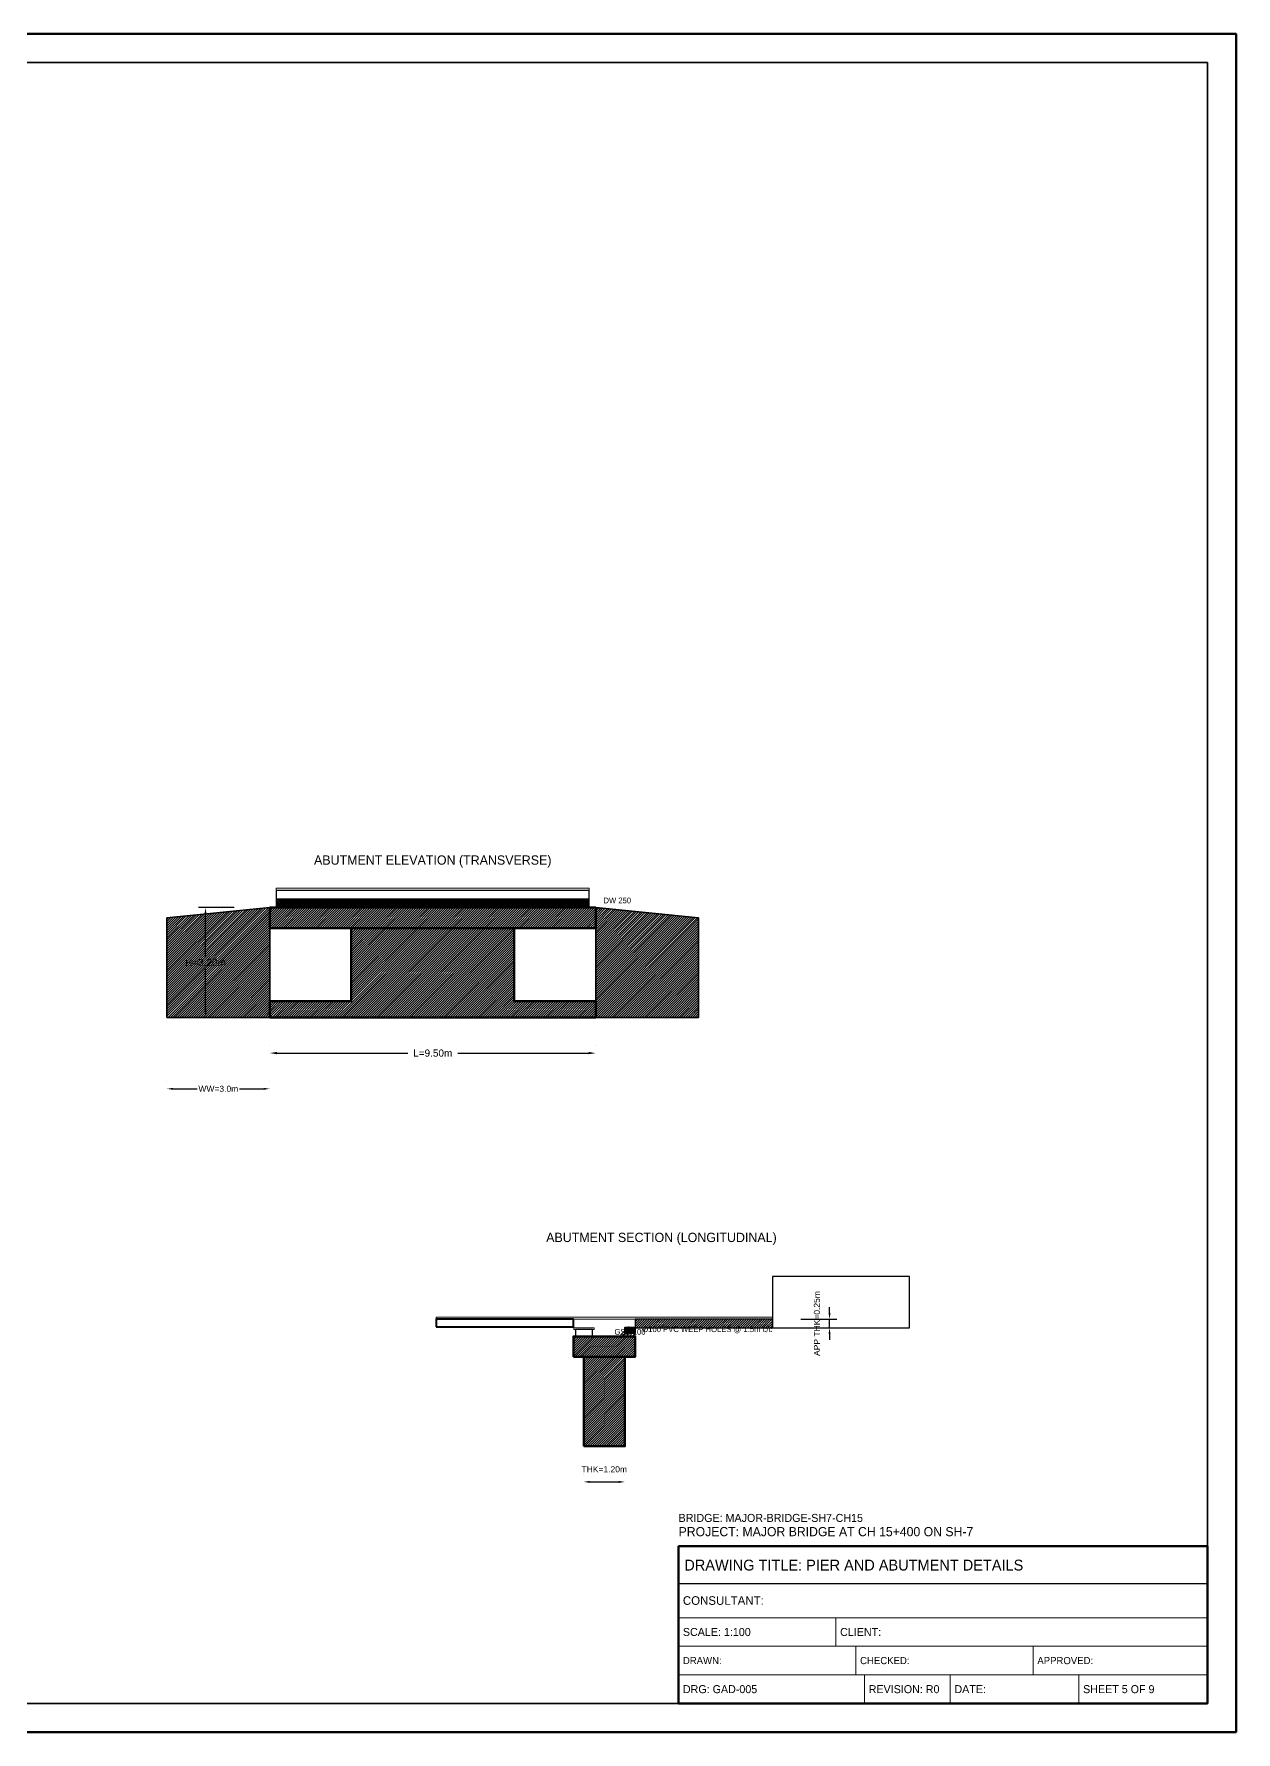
# Model space of a CAD drawing. Header units: metres. Extents: x 0 to 841, y 0 to 594.
# Drawn here: x 420 to 841, y 0 to 594 of the extents above; entities that cross this region are included whole.
import ezdxf
from ezdxf.enums import TextEntityAlignment as Align

# ---------------------------------------------------------------- set-up
doc = ezdxf.new("R2010")
doc.units = ezdxf.units.M
doc.linetypes.add('DASHED', pattern=[0.5, 0.375, -0.125])
for name, color, linetype, lineweight in [('ABUT-PROF', 4, 'Continuous', 50), ('BORDER-INNER', 7, 'Continuous', 35), ('BORDER-OUTER', 7, 'Continuous', 70), ('CIVIL-ROAD', 7, 'Continuous', 25), ('DIM-LINEAR', 3, 'Continuous', 18), ('STRUC-HATCHING', 8, 'Continuous', 18), ('SUB-ABUT', 3, 'Continuous', 35), ('SUB-BACKFILL', 34, 'Continuous', 18), ('SUB-BEARING', 5, 'Continuous', 25), ('SUB-DIRT-WALL', 3, 'Continuous', 35), ('SUPER-DECK', 2, 'Continuous', 50), ('SUPER-WEARING', 8, 'Continuous', 25), ('TEXT-HEADER', 7, 'Continuous', 25), ('TEXT-SPEC', 7, 'Continuous', 13), ('TEXT-TITLE', 7, 'Continuous', 25), ('TITLEBLK-BOX', 7, 'Continuous', 50), ('TITLEBLK-TEXT', 7, 'Continuous', 18)]:
    doc.layers.add(name, color=color, linetype=linetype, lineweight=lineweight)
doc.styles.add('BRIDGE_STD', font='Arial.ttf')
doc.dimstyles.new('pmb100', dxfattribs={"dimtxt": 2.5, "dimasz": 0.9375, "dimexe": 2.5, "dimexo": 2.5, "dimtad": 0, "dimtih": 1, "dimdec": 0, "dimtxsty": 'BRIDGE_STD', "dimcen": 2.5, "dimazin": 3, "dimtfac": 1, "dimtmove": 0, "dimatfit": 3})

msp = doc.modelspace()

# ---------------------------------------------------------------- hatches: boundary and pattern name
at = {"layer": 'STRUC-HATCHING'}
h = msp.add_hatch(dxfattribs=at)
h.set_pattern_fill('ANSI31', scale=0.12)
h.paths.add_polyline_path([(505.28, 288.4), (614.72, 288.4), (614.72, 291.4), (505.28, 291.4)])
h = msp.add_hatch(dxfattribs=at)
h.set_pattern_fill('ANSI31', scale=0.18)
h.paths.add_polyline_path([(503, 288.4), (467, 284.8), (467, 250), (503, 250)])
h = msp.add_hatch(dxfattribs=at)
h.set_pattern_fill('ANSI31', scale=0.18)
h.paths.add_polyline_path([(503, 281.2), (617, 281.2), (617, 288.4), (503, 288.4)])
h = msp.add_hatch(dxfattribs=at)
h.set_pattern_fill('ANSI31', scale=0.18)
h.paths.add_polyline_path([(617, 288.4), (653, 284.8), (653, 250), (617, 250)])
h = msp.add_hatch(dxfattribs=at)
h.set_pattern_fill('ANSI31', scale=0.18)
h.paths.add_polyline_path([(531.5, 281.2), (588.5, 281.2), (588.5, 255.62), (617, 255.62), (617, 250), (503, 250), (503, 255.62), (531.5, 255.62)])
h = msp.add_hatch(dxfattribs=at)
h.set_pattern_fill('ANSI31', scale=0.18)
h.paths.add_polyline_path([(630.8, 141.4), (678.8, 141.4), (678.8, 144.4), (630.8, 144.4)])
h = msp.add_hatch(dxfattribs=at)
h.set_pattern_fill('ANSI31', scale=0.18)
h.paths.add_polyline_path([(609.2, 131.2), (630.8, 131.2), (630.8, 138.4), (609.2, 138.4)])
h = msp.add_hatch(dxfattribs=at)
h.set_pattern_fill('ANSI31', scale=0.12)
h.paths.add_polyline_path([(627.2, 139.6), (630.8, 139.6), (630.8, 141.4), (627.2, 141.4)])
h = msp.add_hatch(dxfattribs=at)
h.set_pattern_fill('ANSI31', scale=0.24)
h.paths.add_polyline_path([(627.2, 138.4), (630.8, 138.4), (630.8, 139.6), (627.2, 139.6)])
h = msp.add_hatch(dxfattribs=at)
h.set_pattern_fill('ANSI31', scale=0.18)
h.paths.add_polyline_path([(612.8, 100), (627.2, 100), (627.2, 131.2), (612.8, 131.2)])

# ---------------------------------------------------------------- linework, layer by layer
at = {"layer": 'ABUT-PROF', "color": 4, "linetype": 'DASHED'}
msp.add_line((503, 288.4), (617, 288.4), dxfattribs=at)
at = {"layer": 'ABUT-PROF', "lineweight": 30}
msp.add_lwpolyline([(505.28, 288.4), (614.72, 288.4), (614.72, 291.4), (505.28, 291.4), (505.28, 288.4)], dxfattribs=at)
at = {"layer": 'ABUT-PROF', "lineweight": 40}
msp.add_lwpolyline([(627.2, 139.6), (630.8, 139.6), (630.8, 141.4), (627.2, 141.4), (627.2, 139.6)], dxfattribs=at)
at = {"layer": 'ABUT-PROF', "color": 4}
for centre in [(560, 290.4), (560, 289.4), (629, 140.8), (629, 140.2)]:
    msp.add_circle(centre, 0.6, dxfattribs=at)
at = {"layer": 'BORDER-INNER'}
msp.add_lwpolyline([(10, 10), (831, 10), (831, 584), (10, 584), (10, 10)], dxfattribs=at)
at = {"layer": 'BORDER-OUTER'}
msp.add_lwpolyline([(0, 0), (841, 0), (841, 594), (0, 594), (0, 0)], dxfattribs=at)
at = {"layer": 'CIVIL-ROAD', "lineweight": 25}
for points in [[(505.28, 291.4), (614.72, 291.4), (614.72, 294.4), (505.28, 294.4), (505.28, 291.4)], [(630.8, 141.4), (678.8, 141.4), (678.8, 144.4), (630.8, 144.4), (630.8, 141.4)]]:
    msp.add_lwpolyline(points, dxfattribs=at)
at = {"layer": 'SUB-ABUT', "lineweight": 35}
for points in [[(503, 288.4), (467, 284.8), (467, 250), (503, 250), (503, 288.4)], [(617, 288.4), (653, 284.8), (653, 250), (617, 250), (617, 288.4)]]:
    msp.add_lwpolyline(points, dxfattribs=at)
at = {"layer": 'SUB-ABUT', "lineweight": 50}
for points in [[(503, 281.2), (617, 281.2), (617, 288.4), (503, 288.4), (503, 281.2)], [(531.5, 281.2), (588.5, 281.2), (588.5, 255.62), (617, 255.62), (617, 250), (503, 250), (503, 255.62), (531.5, 255.62), (531.5, 281.2)], [(609.2, 131.2), (630.8, 131.2), (630.8, 138.4), (609.2, 138.4), (609.2, 131.2)], [(612.8, 100), (627.2, 100), (627.2, 131.2), (612.8, 131.2), (612.8, 100)]]:
    msp.add_lwpolyline(points, dxfattribs=at)
at = {"layer": 'SUB-ABUT', "lineweight": 25}
msp.add_lwpolyline([(678.8, 141.4), (726.8, 141.4), (726.8, 159.4), (678.8, 159.4), (678.8, 141.4)], dxfattribs=at)
at = {"layer": 'SUB-BACKFILL', "lineweight": 20}
msp.add_lwpolyline([(627.2, 138.4), (630.8, 138.4), (630.8, 139.6), (627.2, 139.6), (627.2, 138.4)], dxfattribs=at)
at = {"layer": 'SUB-BEARING', "lineweight": 25}
for points in [[(516.5, 288.4), (523.7, 288.4), (523.7, 290.8), (516.5, 290.8), (516.5, 288.4)], [(556.4, 288.4), (563.6, 288.4), (563.6, 290.8), (556.4, 290.8), (556.4, 288.4)], [(596.3, 288.4), (603.5, 288.4), (603.5, 290.8), (596.3, 290.8), (596.3, 288.4)], [(609.92, 138.4), (615.92, 138.4), (615.92, 140.8), (609.92, 140.8), (609.92, 138.4)]]:
    msp.add_lwpolyline(points, dxfattribs=at)
at = {"layer": 'SUB-BEARING', "lineweight": 15}
msp.add_lwpolyline([(609.32, 140.8), (616.52, 140.8), (616.52, 141.4), (609.32, 141.4), (609.32, 140.8)], dxfattribs=at)
at = {"layer": 'SUB-DIRT-WALL', "lineweight": 18}
for p, q in [((625.7, 138.85), (628.7, 141.85)), ((625.7, 137.95), (628.7, 140.95))]:
    msp.add_line(p, q, dxfattribs=at)
at = {"layer": 'SUB-DIRT-WALL', "lineweight": 35}
msp.add_line((627.2, 138.4), (630.8, 138.4), dxfattribs=at)
at = {"layer": 'SUPER-DECK', "lineweight": 40}
msp.add_lwpolyline([(561.2, 141.76), (609.2, 141.76), (609.2, 144.4), (561.2, 144.4), (561.2, 141.76)], dxfattribs=at)
at = {"layer": 'SUPER-WEARING', "lineweight": 20}
for points in [[(505.28, 294.4), (614.72, 294.4), (614.72, 295.18), (505.28, 295.18), (505.28, 294.4)], [(561.2, 144.4), (678.8, 144.4), (678.8, 145.18), (561.2, 145.18), (561.2, 144.4)]]:
    msp.add_lwpolyline(points, dxfattribs=at)
at = {"layer": 'TITLEBLK-BOX', "lineweight": 50}
msp.add_lwpolyline([(646, 10), (831, 10), (831, 65), (646, 65), (646, 10)], dxfattribs=at)
at = {"layer": 'TITLEBLK-BOX', "lineweight": 30}
msp.add_lwpolyline([(646, 52), (831, 52), (831, 65), (646, 65), (646, 52)], dxfattribs=at)
at = {"layer": 'TITLEBLK-BOX', "lineweight": 18}
for points in [[(646, 40), (831, 40), (831, 52), (646, 52), (646, 40)], [(646, 30), (701, 30), (701, 40), (646, 40), (646, 30)], [(701, 30), (831, 30), (831, 40), (701, 40), (701, 30)], [(646, 20), (708, 20), (708, 30), (646, 30), (646, 20)], [(708, 20), (770, 20), (770, 30), (708, 30), (708, 20)], [(770, 20), (831, 20), (831, 30), (770, 30), (770, 20)], [(646, 10), (711, 10), (711, 20), (646, 20), (646, 10)], [(711, 10), (741, 10), (741, 20), (711, 20), (711, 10)], [(741, 10), (786, 10), (786, 20), (741, 20), (741, 10)], [(786, 10), (831, 10), (831, 20), (786, 20), (786, 10)]]:
    msp.add_lwpolyline(points, dxfattribs=at)

# ---------------------------------------------------------------- texts
at = {"layer": 'TEXT-HEADER'}
for s, p in [('ABUTMENT ELEVATION (TRANSVERSE)', (560, 303.4)), ('ABUTMENT SECTION (LONGITUDINAL)', (640, 171.4))]:
    msp.add_text(s, height=3.25, dxfattribs=at).set_placement(p, align=Align.CENTER)
at = {"layer": 'TEXT-SPEC', "color": 4}
for s, p in [('DW 250', (619.72, 289.9)), ('Ø100 PVC WEEP HOLES @ 1.5m c/c', (633.3, 139.9))]:
    msp.add_text(s, height=2, dxfattribs=at).set_placement(p)
at = {"layer": 'TEXT-SPEC'}
msp.add_text('GSB 100', height=2, dxfattribs=at).set_placement((629, 139), align=Align.CENTER)
at = {"layer": 'TEXT-TITLE'}
for s, height, p in [('PROJECT: MAJOR BRIDGE AT CH 15+400 ON SH-7', 3.2, (646, 68.5)), ('DRAWING TITLE: PIER AND ABUTMENT DETAILS', 3.8, (648, 56.5))]:
    msp.add_text(s, height=height, dxfattribs=at).set_placement(p)
at = {"layer": 'TITLEBLK-TEXT'}
for s, height, p in [('BRIDGE: MAJOR-BRIDGE-SH7-CH15', 2.8, (646, 73.5)), ('CONSULTANT: ', 3, (647.5, 44.5)), ('SCALE: 1:100', 2.8, (647.5, 33.6)), ('CLIENT: ', 2.8, (702.5, 33.6)), ('DRAWN: ', 2.5, (647.5, 23.75)), ('CHECKED: ', 2.5, (709.5, 23.75)), ('APPROVED: ', 2.5, (771.5, 23.75)), ('DRG: GAD-005', 2.8, (647.5, 13.6)), ('REVISION: R0', 2.8, (712.5, 13.6)), ('DATE: ', 2.8, (742.5, 13.6)), ('SHEET 5 OF 9', 2.8, (787.5, 13.6))]:
    msp.add_text(s, height=height, dxfattribs=at).set_placement(p)

# ---------------------------------------------------------------- dimensions: what is measured, and where the dimension line sits
at = {"layer": 'DIM-LINEAR'}
for base, p1, p2, text, override in [((480.5, 250), (493, 250), (493, 288.4), 'H=3.20m', {"dimtxt": 2.5, "dimasz": 2.5, "dimgap": 1, "dimclrt": 3}), ((698.8, 141.4), (686.3, 141.4), (686.3, 144.4), 'APP THK=0.25m', {"dimtxt": 2.125, "dimasz": 2.125, "dimgap": 0.85, "dimclrt": 3})]:
    msp.add_linear_dim(base=base, p1=p1, p2=p2, angle=90, text=text, dimstyle='pmb100', override=override, dxfattribs=at).render()
for base, p1, p2, text, override in [((503, 237.5), (503, 237.5), (617, 237.5), 'L=9.50m', {"dimtxt": 2.5, "dimasz": 2.5, "dimgap": 1, "dimclrt": 3}), ((467, 225), (467, 225), (503, 225), 'WW=3.0m', {"dimtxt": 2.125, "dimasz": 2.125, "dimgap": 0.85, "dimclrt": 3}), ((612.8, 87.5), (612.8, 87.5), (627.2, 87.5), 'THK=1.20m', {"dimtxt": 2.125, "dimasz": 2.125, "dimgap": 0.85, "dimclrt": 3})]:
    msp.add_linear_dim(base=base, p1=p1, p2=p2, text=text, dimstyle='pmb100', override=override, dxfattribs=at).render()

doc.saveas('drawing.dxf')
